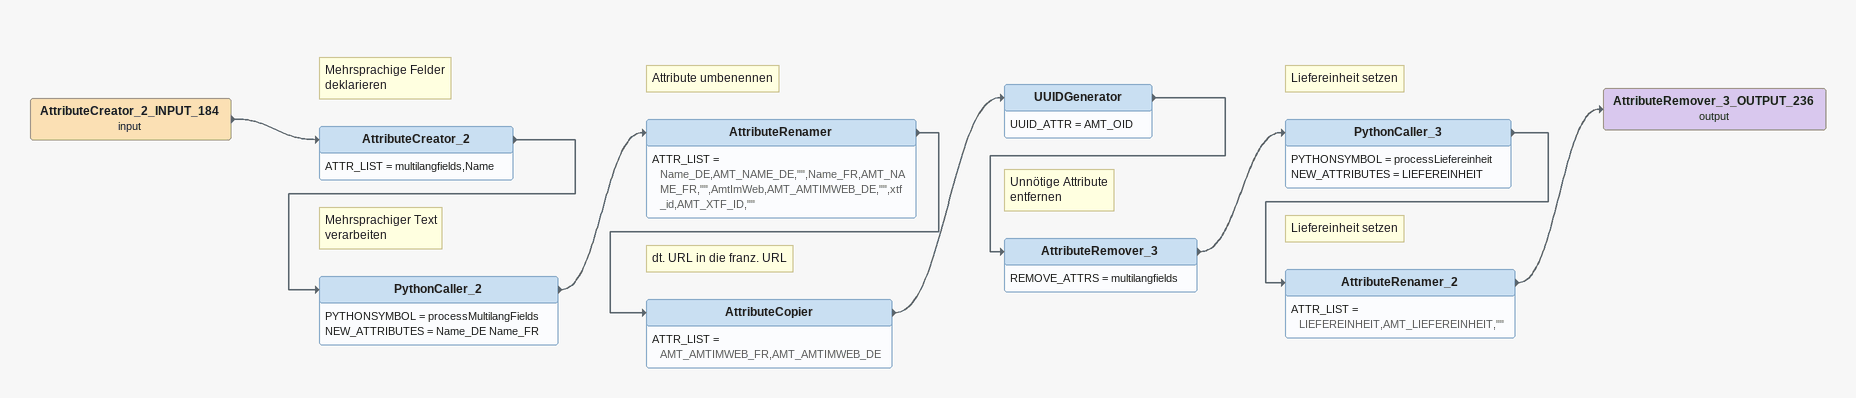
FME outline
AttributeCreator_2_INPUT_184 (input)
    -> AttributeCreator_2
Note: Mehrsprachige Felder / deklarieren
AttributeCreator_2
    ATTR_LIST = multilangfields,Name
    -> PythonCaller_2
Note: Mehrsprachiger Text / verarbeiten
PythonCaller_2
    PYTHONSYMBOL = processMultilangFields
    NEW_ATTRIBUTES = Name_DE Name_FR
    -> AttributeRenamer
Note: Attribute umbenennen
AttributeRenamer
    ATTR_LIST = Name_DE,AMT_NAME_DE,"",Name_FR,AMT_NAME_FR,"",AmtImWeb,AMT_AMTIMWEB_DE,"",xtf_id,AMT_XTF_ID,""
    -> AttributeCopier
Note: dt. URL in die franz. URL
AttributeCopier
    ATTR_LIST = AMT_AMTIMWEB_FR,AMT_AMTIMWEB_DE
    -> UUIDGenerator
UUIDGenerator
    UUID_ATTR = AMT_OID
    -> AttributeRemover_3
Note: Unnötige Attribute / entfernen
AttributeRemover_3
    REMOVE_ATTRS = multilangfields
    -> PythonCaller_3
Note: Liefereinheit setzen
PythonCaller_3
    PYTHONSYMBOL = processLiefereinheit
    NEW_ATTRIBUTES = LIEFEREINHEIT
    -> AttributeRenamer_2
Note: Liefereinheit setzen
AttributeRenamer_2
    ATTR_LIST = LIEFEREINHEIT,AMT_LIEFEREINHEIT,""
    -> AttributeRemover_3_OUTPUT_236 (output)
AttributeRemover_3_OUTPUT_236 (output)
